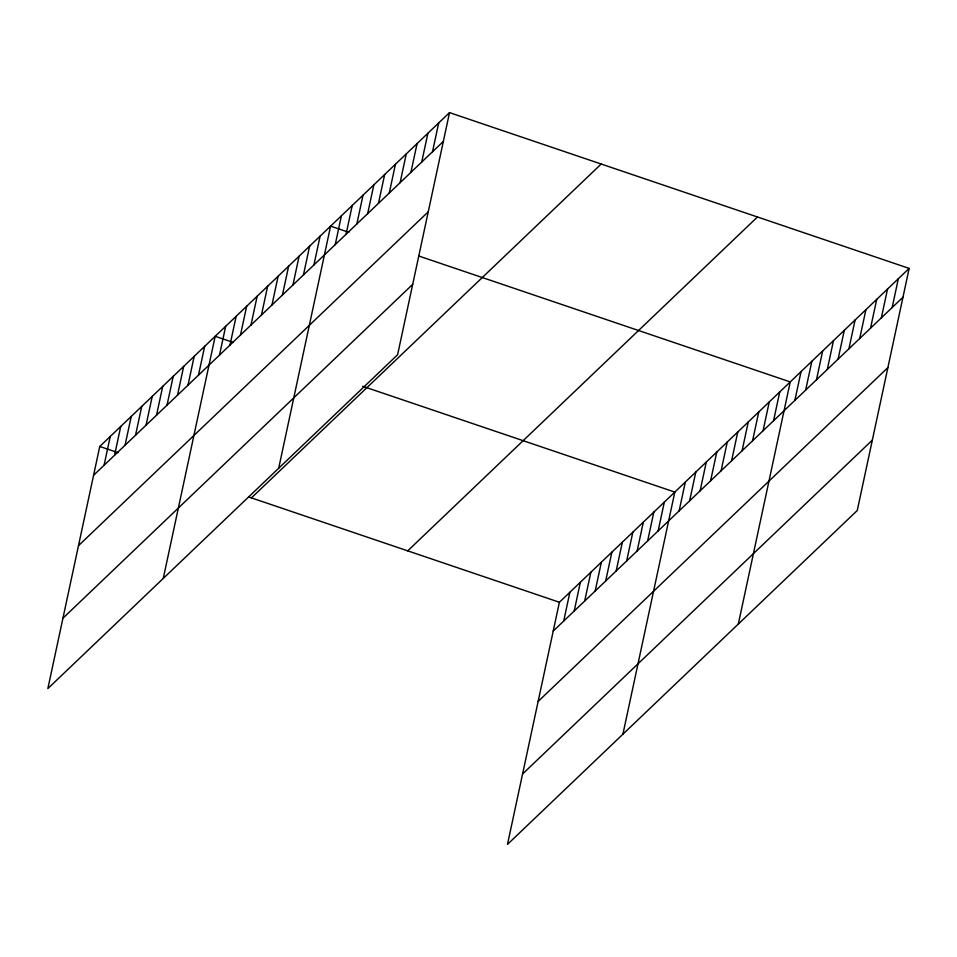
<?xml version="1.0" encoding="UTF-8"?>
<svg xmlns="http://www.w3.org/2000/svg" width="957" height="957" viewBox="0 0 957 957"><rect width="100%" height="100%" fill="white"/><g stroke="black" fill="none" stroke-linecap="round" stroke-linejoin="round"><path stroke-width="1.44" d="M449.515 112.615L99.755 446.476L47.85 688.597L397.61 354.736L449.515 112.615L909.15 268.403L857.245 510.524L507.485 844.385L559.39 602.264L909.15 268.403M104.074 465.269L110.246 436.452M114.565 455.245L120.738 426.439M125.056 445.232L131.241 416.427M135.547 435.22L141.732 406.414M146.05 425.207L152.223 396.389M156.541 415.182L162.714 386.377M167.032 405.17L173.205 376.364M177.524 395.157L183.696 366.352M188.015 385.145L194.187 356.327M198.506 375.12L204.678 346.314M163.264 578.423L215.181 336.302L233.436 342.486M219.488 355.095L225.673 326.289M229.991 345.082L236.164 316.265M240.482 335.058L246.655 306.252M250.973 325.045L257.146 296.239M261.464 315.032L267.637 286.215M271.955 305.02L278.128 276.202M282.447 294.995L288.631 266.19M292.938 284.983L299.122 256.177M303.441 274.97L309.613 246.152M313.932 264.945L320.105 236.14M278.69 468.248L330.596 226.127L348.85 232.312M335.237 244.621L341.41 215.804M346.039 234.298L352.224 205.492M356.853 223.974L363.026 195.168M367.667 213.662L373.84 184.845M378.47 203.339L384.654 174.533M389.284 193.015L395.456 164.209M400.098 182.703L406.27 153.898M410.9 172.38L417.085 143.574M421.714 162.068L427.899 133.25M432.528 151.744L438.701 122.939M563.709 621.057L569.882 592.239M574.2 611.033L580.373 582.227M584.691 601.02L590.876 572.214M595.182 591.007L601.367 562.202M605.685 580.995L611.858 552.177M616.176 570.97L622.349 542.164M626.668 560.958L632.84 532.152M637.159 550.945L643.331 522.139M647.65 540.932L653.822 512.115M658.141 530.908L664.325 502.102M622.911 734.21L674.817 492.089L362.643 386.281M679.135 510.882L685.308 482.077M689.626 500.87L695.799 472.052M700.117 490.845L706.29 462.04M710.608 480.833L716.781 452.027M721.099 470.82L727.272 442.002M731.591 460.807L737.763 431.99M742.082 450.783L748.266 421.977M752.573 440.77L758.757 411.965M763.076 430.758L769.249 401.94M773.567 420.745L779.74 391.927M738.326 624.036L790.231 381.915L419.082 256.117M794.872 400.409L801.045 371.591M805.674 390.085L811.859 361.279M816.488 379.762L822.661 350.956M827.303 369.45L833.475 340.632M838.105 359.126L844.289 330.321M848.919 348.803L855.091 319.997M859.733 338.491L865.906 309.685M870.547 328.167L876.72 299.362M881.349 317.856L887.534 289.038M892.163 307.532L898.336 278.726M93.583 475.282L443.342 141.421M78.486 545.669L428.246 211.82M62.947 618.198L412.694 284.349M251.44 497.879L601.199 164.03M407.718 550.849L757.466 216.988M553.218 631.07L902.977 297.208M538.121 701.457L887.881 367.608M522.582 773.986L872.329 440.136M99.755 446.476L118.01 452.661M248.629 496.934L559.39 602.264"/></g></svg>
